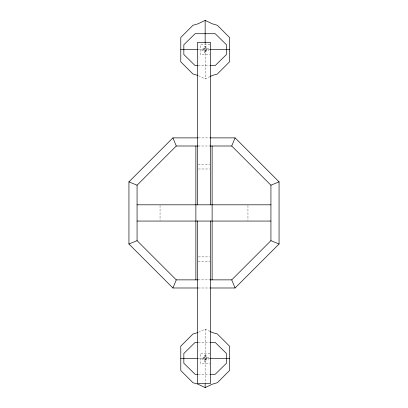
<?xml version="1.0" encoding="UTF-8"?>
<svg xmlns="http://www.w3.org/2000/svg" width="408" height="408" viewBox="0 0 408 408"><rect width="100%" height="100%" fill="white"/><g stroke="black" fill="none" stroke-linecap="round" stroke-linejoin="round"><path stroke-width="0.31" stroke-dasharray="2.04 1.53" d="M198.543 75.74L205.148 78.892L209.554 76.791M198.543 332.26L205.148 329.108L209.554 331.209M210.023 44.773L200.277 44.773L200.277 54.519L210.023 54.519M204.337 48.022L205.964 48.022M198.232 49.648L210.023 49.648M204.337 51.27L205.964 51.27M198.227 65.571L209.554 65.571M198.288 137.884L209.712 137.884M198.12 146.003L209.88 146.003M198.12 164.388L209.88 164.388M198.375 168.983L209.625 168.983M198.375 256.887L209.625 256.887M198.12 261.487L209.88 261.487M198.12 279.868L209.88 279.868M198.288 287.992L209.712 287.992M198.227 342.429L209.554 342.429M210.023 353.481L200.277 353.481L200.277 363.227L210.023 363.227M204.337 356.73L205.964 356.73M198.232 358.351L210.023 358.351M204.337 359.978L205.964 359.978M198.227 374.279L209.554 374.279M247.952 205.438L247.952 220.437M206.774 48.833L206.774 50.459M206.774 357.541L206.774 359.168M205.148 42.616L205.148 78.892M205.148 329.108L205.148 383.275M203.526 48.833L203.526 50.459M203.526 357.541L203.526 359.168M160.048 205.438L160.048 220.437M205.964 46.395L204.337 46.395L204.337 52.897L205.964 52.897L205.964 46.395M208.396 48.833L201.899 48.833L201.899 50.459L208.396 50.459L208.396 48.833M205.964 355.103L204.337 355.103L204.337 361.605L205.964 361.605L205.964 355.103M208.396 357.541L201.899 357.541L201.899 359.168L208.396 359.168L208.396 357.541"/><path stroke-width="0.61" d="M197.656 287.992L172.91 287.992L176.276 279.868L137.068 240.659L137.068 185.212L176.276 146.003L197.946 146.003M210.054 279.868L231.724 279.868L270.932 240.659L270.932 185.212L231.724 146.003L235.09 137.884L210.344 137.884M172.91 287.992L128.943 244.025L128.943 181.846L172.91 137.884L197.656 137.884M210.344 287.992L235.09 287.992L279.057 244.025L279.057 181.846L235.09 137.884M210.1 76.531L212.303 75.48L217.337 74.016L229.52 61.832L229.52 37.46L217.337 25.276L212.303 23.812L205.148 20.4L197.992 23.812L192.964 25.276L180.78 37.46L180.78 61.832L192.964 74.016L197.436 75.317M197.436 332.683L192.964 333.984L180.78 346.168L180.78 370.541L192.964 382.724L197.992 384.188L205.148 387.6L212.303 384.188L217.337 382.724L229.52 370.541L229.52 346.168L217.337 333.984L212.303 332.52L210.1 331.469M128.943 244.025L137.068 240.659M270.932 185.212L279.057 181.846M180.78 49.648L197.747 49.648M210.023 49.648L229.52 49.648M197.594 65.571L195.075 65.571L183.835 54.519L183.835 44.773L195.075 33.721L215.22 33.721L226.466 44.773L226.466 54.519L215.22 65.571L210.186 65.571M210.054 146.003L231.724 146.003M137.068 204.811L270.932 204.811M137.068 221.059L270.932 221.059M176.276 279.868L197.946 279.868M197.594 342.429L195.075 342.429L183.835 353.481L183.835 363.227L195.075 374.279L197.594 374.279M210.186 342.429L215.22 342.429L226.466 353.481L226.466 363.227L215.22 374.279L210.186 374.279M180.78 358.351L197.747 358.351M210.023 358.351L229.52 358.351M128.943 181.846L137.068 185.212M270.932 240.659L279.057 244.025M172.91 137.884L176.276 146.003M231.724 279.868L235.09 287.992M212.124 146.003L212.124 279.868M210.497 204.811L210.497 42.335L197.503 42.335L197.503 204.811M210.497 221.059L210.497 383.54L197.503 383.54L197.503 221.059M205.148 20.4L205.148 42.932M205.148 383.862L205.148 387.6M195.876 146.003L195.876 279.868"/></g></svg>
